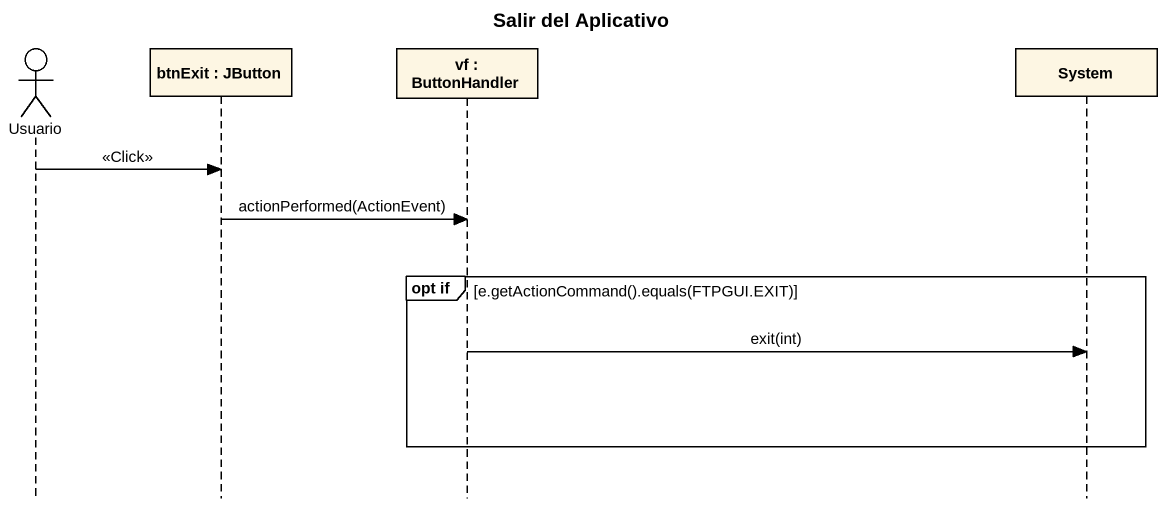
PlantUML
@startuml
title Salir del Aplicativo
hide footbox
actor Usuario
participant "btnExit : JButton" as btnExit
participant "vf : ButtonHandler" as vf
participant System

Usuario -> btnExit : <<Click>>
btnExit -> vf : actionPerformed(ActionEvent)
group opt if [e.getActionCommand().equals(FTPGUI.EXIT)]
  vf -> System : exit(int)
end
@enduml
